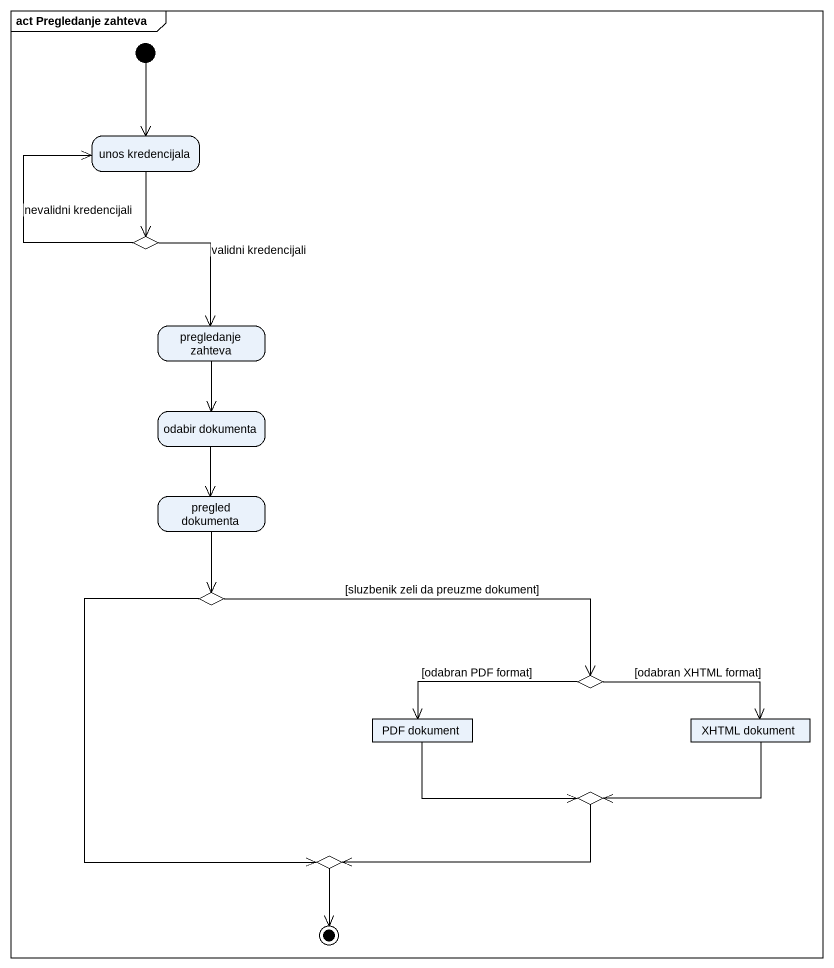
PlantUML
@startuml
mainframe act Pregledanje zahteva
hide empty description
state "unos kredencijala" as unos_kredencijala
state choice1 <<choice>>
state "pregledanje zahteva" as pregledanje_zahteva
state "odabir dokumenta" as odabir_dokumenta
state "pregled dokumenta" as pregled_dokumenta
state choice2 <<choice>>
state "PDF dokument" as PDF_dokument <<object>>
state choice3 <<choice>>
state "XHTML dokument" as XHTML_dokument <<object>>
state choice4 <<choice>>
state choice5 <<choice>>
[*] --> unos_kredencijala
unos_kredencijala --> choice1
choice1 -up-> unos_kredencijala : nevalidni kredencijali
choice1 --> pregledanje_zahteva : validni kredencijali
pregledanje_zahteva --> odabir_dokumenta
odabir_dokumenta --> pregled_dokumenta
pregled_dokumenta --> choice2
choice2 -right-> choice3 : [sluzbenik zeli da preuzme dokument]
choice2 --> choice5
PDF_dokument -right-> choice4
choice3 -left-> PDF_dokument : [odabran PDF format]
choice3 -right-> XHTML_dokument : [odabran XHTML format]
XHTML_dokument -left-> choice4
choice4 -left-> choice5
choice5 --> [*]
@enduml
